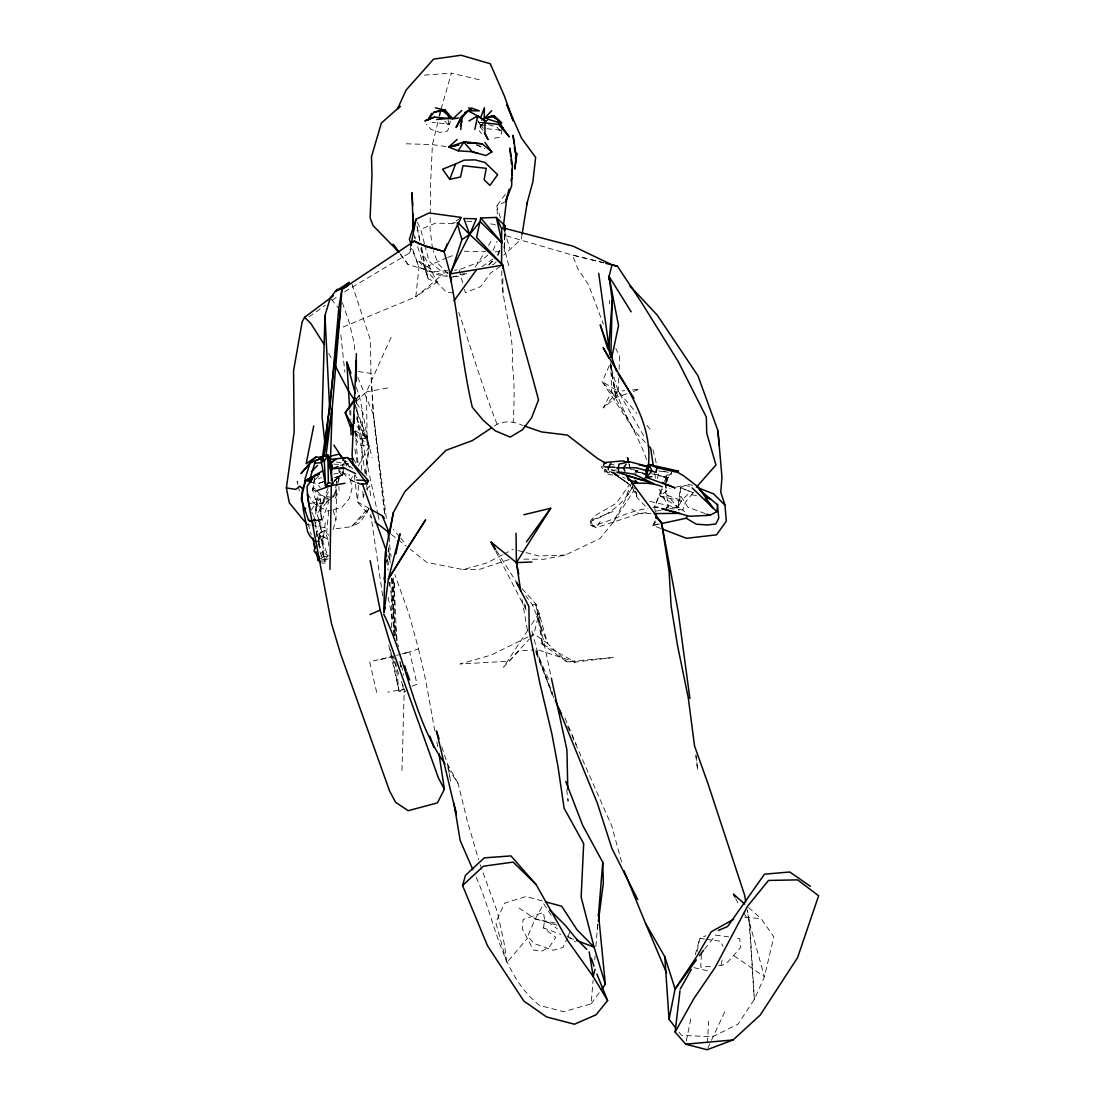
<?xml version="1.0" encoding="UTF-8"?>
<svg xmlns="http://www.w3.org/2000/svg" width="1105" height="1105" viewBox="0 0 1105 1105"><rect width="100%" height="100%" fill="white"/><g stroke="black" fill="none" stroke-linecap="round" stroke-linejoin="round"><path stroke-width="0.75" stroke-dasharray="5 3.75" d="M393.712 635.513L393.421 575.608M325.298 522.693L322.218 546.298L321.514 537.693L327.757 556.036L324.787 559.917C316.914 553.122 319.98 542.445 319.442 533.494L316.679 531.74M508.783 265.642L504.198 247.368L505.151 229.37M361.542 470.205L362.758 412.414L359.263 395.355L356.307 387.441M333.088 529.557L335.961 519.709L336.707 487.471M336.749 485.813L336.915 479.183L336.473 482.388M391.419 627.709L392.026 578.205M401.958 770.406L404.25 689.147L387.731 692.117M310.091 503.714L316.596 501.698L320.505 499.046L320.16 508.507L321.458 519.364L316.569 533.618L316.942 537.817M618.745 377.855L618.206 391.239L615.899 397.607L603.22 407.897L611.7 391.75L610.706 362.399L602.239 381.736L634.961 431.364L646.19 443.312M619.09 369.498L619.629 356.128L615.761 348.545M338.655 481.67L339.111 471.393M666.094 481.628L666.315 476.697L664.464 481.435M358.448 485.385L357.578 502.029L371.75 518.024M504.571 239.26L505.096 229.301M504.198 247.368L505.026 232.768L503.037 227.892M701.413 954.471L700.708 967.179L712.311 966.171M707.421 1043.037L708.636 1021.227M311.182 510.289L316.596 501.698L315.685 514.226L317.577 494.17M597.695 924.609L597.28 929.664L597.929 924.664M476.2 877.356C495.744 920.686 500.234 973.767 539.502 1005.412L563.661 1011.683L591.134 1003.865L593.095 980.259M594.766 960.024L595.112 955.687M595.885 946.529L597.667 924.733M326.583 533.453L328.71 510.413M366.169 475.385L368.96 446.531L362.758 412.414L356.142 402.552M334.097 481.02L342.177 475.012L342.619 470.537M342.771 469.045L343.213 464.57L340.078 464.432M692.78 485.316L687.876 484.363L680.335 487.581L677.945 507.692L678.981 510.538M362.758 491.421L363.352 497.83L363.752 494.626M316.002 528.439L315.464 523.687L321.458 519.364L320.809 512.168L316.596 501.698L315.602 509.129L318.682 519.336L315.602 522.568L313.309 519.585M386.681 562.1L387.137 558.702M388.062 551.878L388.518 548.467M389.43 541.657L389.885 538.245M543.536 927.869L544.654 919.54L543.384 912.44L523.121 919.512L522.278 928.78L533.466 950.093L541.933 951.073L549.365 946.999L555.774 937.385L543.536 927.869L560.912 934.499M332.743 495.855L334.912 493.604L336.252 483.99M365.244 473.451L368.96 446.531L367.122 437.967L356.473 409.706M312.743 490.62L314.87 476.02L312.743 490.62L315.243 499.073L320.091 503.839L326.224 502.582L331.376 498.341M450.274 120.998L449.818 124.092L432.055 122.406M657.586 478.603L658.29 474.017M522.099 234.177L521.284 239.177L503.714 255.131M344.608 291.734L409.527 252.99L410.95 245.186M665.569 483.852L666.66 477.913L671.743 472.526L663.787 477.236L653.317 473.285M317.895 546.768L320.975 523.646L328.682 501.974M697.158 951.405L699.741 938.38L705.929 935.742M680.335 487.581L680.404 495.496L677.945 507.692L672.862 508.48M722.145 959.983L721.206 964.693L718.595 966.695M363.352 497.83L364.015 494.612M389.457 585.595L390.148 582.252M686.329 1040.938L691.26 1016.669M437.87 122.13L432.428 144.617L430.646 181.828L430.066 229.067L432.594 249.399M522.113 588.675L535.745 603.855L539.019 613.109L533.95 634.008L530.58 637.696M695.307 954.734L699.741 938.38L704.479 939.029M334.912 493.604L337.481 484.142M337.909 482.567L340.492 473.106L338.655 470.357M441.047 109.243L451.393 73.123L482.678 80.555M483.507 128.332L480.205 124.754L481.2 121.44M692.987 493.092L685.335 502.223L682.876 509.93L685.224 512.402M666.591 482.167L668.028 477.747L671.785 473.644M655.293 511.767L654.657 506.725L662.102 489.46M665.251 479.888L666.315 476.697M317.467 519.626L318.986 521.09L323.503 537.679L319.442 542.417L318.475 538.453L320.892 531.726M635.168 475.371L637.074 470.412L633.883 469.432M327.923 488.493L320.16 508.507L328.434 491.836M661.398 489.335L654.657 506.725L659.63 507.292M499.888 250.918L498.134 255.296L494.087 258.142M666.177 482.319L668.028 477.747L651.605 473.755M409.527 252.99L411.972 247.05L418.975 267.217L415.812 296.831L340.105 328.254M626.687 494.93L631.217 484.114M551.188 915.299L543.674 903.78L535.248 918.877L527.817 936.184L533.936 943.449L553.039 950.3L563.136 947.33L567.335 937.91M568.039 936.349L570.125 931.639M391.115 337.274L366.459 391.861L354.097 403.422M492.982 250.531L497.07 241.47M448.064 119.906L449.5 126.467L447.401 131.108L439.818 132.365L431.171 129.506L426.544 124.188M483.368 123.608L480.951 125.79L478.852 130.431L481.628 133.608M501.09 129.423L501.822 132.697L499.722 137.338L492.126 138.595M497.512 254.841L500.33 248.611M707.78 1048.189L725.985 1009.183M317.522 541.726L319.663 537.21M660.859 528.508L652.834 525.455L656.163 518.494M696.385 495.579L688.249 494.128L681.661 500.372L677.945 507.692L666.301 507.499M633.856 483.728L613.303 522.085L600.043 538.549L565.373 555.028L543.674 559.282L522.223 559.116M350.078 481.048L353.365 475.053M358.282 466.048L368.96 446.531L356.307 409.803M488.59 245.559L492.775 238.128M335.064 498.203L339.125 491.076L338.89 486.38M368.587 509.322L367.081 511.877L351.611 526.643L332.826 529.171M369.015 508.369L360.451 522.195L351.611 526.643L368.255 507.955M477.83 120.445L480.205 124.754L481.821 122.254M600.264 521.546L596.341 527.624L589.448 524.626L590.857 520.469L594.946 515.69L616.369 503.272L629.601 484.404M475.205 267.175L484.404 253.004M527.831 630.168L503.604 667.144L529.461 638.911M531.56 624.491L539.019 613.109L547.597 643.442L566.589 661.715L575.166 662.116L613.62 657.489L566.589 661.715L540.456 642.93L575.166 662.116L537.541 649.657M613.303 522.085L633.745 490.882M334.981 477.595L342.177 475.012L343.434 473.161L343.296 468.009M591.134 1003.865L599.642 992.097M505.33 194.328L496.753 205.972L497.54 216.304M320.851 556.464L323.558 552.79L323.309 547.528L319.442 533.494L324.746 530.372L328.71 535.303M632.571 486.78C623.8 503.742 609.394 514.226 591.866 520.883L589.448 524.626L596.341 527.624L638.952 513.715L649.132 512.14M341.915 466.061L345.547 461.255L350.119 468.037M320.533 553.729L325.105 549.613M704.548 949.085L715.75 935.106L728.582 936.86M718.927 965.59L722.242 965.3L728.112 961.668L740.764 947.427L739.687 938.753L734.936 937.91M356.031 399.361L359.263 395.355L356.183 396.847M659.519 524.005L652.834 525.455L655.956 521.615M666.343 508.811L668.415 506.256L665.735 489.846M356.1 399.154L359.263 395.355M542.196 900.934L525.966 896.514L504.626 903.13L495.8 922.44L506.781 962.787L526.836 938.918M317.853 512.679L328.696 500.137M603.22 407.897L618.206 391.239L624.767 390.631M366.598 489.308L369.498 486.214L371.018 499.308M488.852 264.772L493.396 259.993M328.599 500.109L326.224 502.582L328.392 500.33M488.935 264.813L495.827 257.672M666.191 508.48L668.415 506.256L658.207 487.581M318.696 476.034L315.022 479.584L321.375 477.622M388.78 645.21L399.016 691.136L403.684 692.89L406.737 689.948M315.906 536.795L319.442 533.494L327.95 539.53L328.82 545.884M634.919 472.429L637.074 470.412L635.209 472.125M332.937 482.747L343.434 473.161L339.373 470.841M496.186 261.968L493.686 264.247L490.454 265.269M487.913 254.965L480.302 261.636L459.155 269.786L454.238 270.186M447.497 276.112L440.978 275.891L415.812 296.831L440.273 279.841M332.674 497.278L336.542 494.101L332.481 496.974M334.042 480.537L343.434 473.161M669.602 508.424L682.876 509.93L659.989 495.841L670.141 488.369M308.986 316.873L325.326 305.187M332.135 300.311L338.931 295.436M484.46 122.862L478.879 122.324L482.885 119.478M481.946 266.706L492.733 259.095M424.458 243.722L420.715 229.343L435.757 223.03L452.304 223.693L459.998 218.32M310.477 520.607L321.458 519.364L314.165 519.143L314.041 519.972L318.986 521.09L321.458 519.364L320.505 499.046M500.413 266.402L490.731 272.866L480.647 286.596L465.343 292.618L464.459 289.358M494.349 426.005C502.637 420.052 513.853 421.24 522.665 425.425M321.03 558.287L323.917 556.423L323.558 552.79L328.668 555.926M452.304 223.693L455.232 222.146M502.513 554.821L487.25 562.804L463.202 569.628L426.875 562.376L410.328 549.282M504.046 554.019L513.19 549.226M320.091 503.839L328.392 499.598M527.859 637.019L491.242 655.058L460.177 663.967L509.143 661.232L518.798 650.928L534.129 649.892M529.378 636.259L533.95 634.008L547.597 643.442L532.651 605.057L525.787 595.83M505.717 201.58L496.753 205.972L500.758 218.983M453.437 292.452L446.627 292.355L437.304 282.797L428.174 278.902L424.859 267.576L446.102 258.059M320.505 560.801L325.768 561.285L325.699 563.025L324.635 560.387L329.912 558.066M613.054 511.505L590.857 520.469L592.542 525.704C611.521 521.229 628.427 510.924 647.972 508.466M466.738 273.446L458.92 276.471L449.127 276.153M532.651 605.057L535.745 603.855L551.008 676.536M412.234 686.122L417.027 684.299L409.637 651.867L418.505 648.773L408.767 613.344L394.844 574.503M392.676 658.207L399.016 691.136L404.25 689.147M447.622 257.479L455.163 254.647M323.572 481.656L317.37 483.88L311.486 482.139M334.414 477.788L342.177 475.012M323.779 481.587L317.37 483.88L320.132 487.554M626.936 393.712L615.899 397.607L602.239 381.736L618.206 391.239L636.963 413.519M633.248 391.474L639.56 389.25L631.342 390.01M509.115 559.544L479.308 569.42L463.202 569.628M451.641 277.396L464.583 273.349M480.205 124.754L483.037 123.871M652.834 525.455L659.409 523.563M338.185 476.448L346.487 474.156L342.481 472.816L333.6 474.031M401.792 653.994L409.637 651.867L396.626 655.348M376.681 692.393L369.705 661.798L394.996 655.776M380.355 659.685L392.372 656.55L399.154 675.183M331.928 509.93L327.066 511.076L314.207 503.618L307.439 493.631M333.544 509.557L341.652 507.651L349.401 498.493L352.26 487.346L348.904 474.294M340.188 465.26L343.213 464.57L350.644 466.697L352.909 469.086M676.177 487.029L683.733 485.371L690.073 486.283M327.757 556.036L324.359 556.782L319.566 554.959M609.09 471.2L611.963 472.401L616.48 471.545M387.593 388.007L366.459 391.861L367.122 437.967L372.04 457.539M480.951 125.79L487.029 124.782M655.914 511.09L660.997 510.317M668.028 477.747L663.787 477.236M355.188 432.746L358.241 438.906L367.122 437.967L352.896 421.558M637.336 472.691L640.417 472.401M448.105 272.617L443.312 273.018L429.044 261.305L424.873 245.324M447.691 270.697L434.583 271.747L417.787 260.145L437.304 282.797L419.361 245.987M424.417 75.126L451.393 73.123M616.549 470.164L610.098 470.136L611.963 472.401L615.319 472.166M495.095 251.802L499.571 251.622M565.373 555.028L538.826 556.008L526.008 552.624M665.182 471.586L655.306 470.979M464.238 251.249L485.62 251.609M315.243 499.073L328.157 498.908M650.928 513.604L638.952 513.715L631.798 509.143M466.738 221.442L471.752 221.47M652.986 507.278L659.644 507.388M321.182 562.998L325.353 563.108M406.212 143.788L432.428 144.617L447.608 146.799M333.793 464.141L338.503 464.362M478.879 122.324L485.233 122.779M500.524 130.114L485.054 128.539M603.883 466.918L601.258 466.711L603.786 470.44L607.791 472.498L616.259 473.879M744.729 917.274L761.055 918.587L773.832 936.778L764.453 976.779L754.328 999.445L738.043 1024.128L712.366 1036.849L681.509 1035.302L678.387 1031.297M668.442 472.249L658.608 470.868M347.246 461.531L338.959 459.832M606.217 470.012L604.09 469.736L605.595 473.769L616.756 475.813L628.648 483.783L615.665 474.708L635.555 488.949M490.51 223.914L494.667 224.467L498.631 227.713M706.067 939.25L720.308 941.211L723.015 946.391M358.31 371.542L370.949 373.393L373.49 414.624L384.692 513.452M356.404 418.118L368.96 446.531L358.945 444.859L355.271 437.276M609.2 464.045L615.872 465.219M336.362 462.014L348.641 464.211L345.119 460.412M307.107 524.488L310.325 525.068M311.928 525.358L328.005 528.287M331.721 497.526L318.364 494.819L310.298 486.241M519.046 908.02L535.248 918.877L555.207 923.089M649.878 501.421L677.945 507.692L661.923 488.783M693.954 967.662L710.432 971.364M535.248 918.877L557.044 925.175M603.813 262.797L572.542 255.075L504.419 235.324M604.131 262.921L572.542 255.075L577.722 268.543L588.371 284.51L603.399 324.235M659.989 495.841L685.335 502.223M517.996 550.497L524.405 552.196M320.27 558.688L324.787 559.917L322.467 551.285L317.839 541.795M611.093 469.694L614.366 470.647M400.438 254.302L408.104 264.551L446.807 275.974M488.548 124.534L497.195 127.393L501.822 132.697M632.903 469.39L639.022 471.531M667.24 495.344L681.661 500.372M328.24 498.355L322.108 496.214L316.582 490.551M640.32 472.664L631.273 469.39M705.225 513.59L687.945 507.25L680.404 495.496M568.813 937.51L575.139 939.913M693.47 492.747L680.832 487.816L693.084 492.664M440.978 275.891L418.975 267.217L411.958 248.929M342.481 472.816L351.21 480.344L354.277 481.587M318.986 521.09L314.165 519.143L315.464 523.687M616.756 475.813L611.963 472.401L625.195 478.285M476.283 144.852L484.75 148.692M351.21 480.344L355.492 482.291M476.738 144.727L484.308 148.319M319.828 535.58L327.95 539.53L324.746 530.372M369.18 508.48L357.578 502.029L354.304 475.191M355.299 430.84L367.122 437.967M611.963 472.401L628.648 483.783M734.024 955.811L764.453 976.779L749.135 921.584L747.146 910.009M547.845 921.915L557.5 928.904M567.155 935.894L575.429 941.888M391.322 534.433L396.75 538.674M398.104 539.737L406.253 546.105M748.513 907.454L761.055 918.587M448.008 273.709L438.326 263.874L433.16 250.849M354.484 431.834L368.96 446.531M313.268 487.153L315.478 489.418M645.389 506.228L637.295 497.885L631.687 486.076M444.887 121.163L449.5 126.467M399.623 536.892L393.325 529.433M400.701 538.121L406.046 544.323M318.281 541.063L319.442 542.417M646.895 425.328L652.42 431.875M394.54 658.925L391.529 655.279L392.372 656.55L389.291 646.839M605.043 469.073L607.791 472.498M482.926 130.362L480.288 127.061L478.313 121.771M331.32 299.151L339.415 309.372M400.065 253.722L408.104 264.551M611.7 391.75L634.961 431.364M643.676 435.867L618.206 391.239L610.264 364.843L615.899 397.607L610.706 362.399M354.705 474.819L356.528 477.54M447.787 768.03L457.981 783.196L467.222 820.476L478.645 859.87M343.683 460.398L348.13 467.346M496.518 550.704L516.38 582.1M743.803 912.979L749.135 921.584L754.328 999.445L749.756 923.352L747.339 910.064M353.379 458.92L355.934 463.23M457.981 783.196L447.649 764.37L441.751 746.828M311.665 512.043L312.936 514.419M328.738 353.282L331.113 357.84M495.772 551.202L526.16 610.084L525.151 605.167M735.681 898.489L738.637 904.346M415.618 238.321L413.367 233.721L414.955 238.556M535.98 652.613L554.158 698.733M567.487 726.33L571.188 733.996M571.92 735.529L611.797 826.07L622.17 864.082M417.345 222.119L420.715 229.343M354.802 431.102L358.241 438.906M527.389 630.251L521.546 596.534M536.201 650.583L549.586 681.965M564.987 718.057L576.368 744.729M357.771 377.302L373.49 414.624L386.418 519.101M646.549 459.625C635.541 427.29 612.17 399.333 610.982 364.015M535.635 650.831L552.68 693.636M497.098 424.168C482.402 387.537 471.752 349.663 458.782 312.466M480.178 864.732L497.471 912.233L504.695 945.866L506.781 962.787M401.419 681.384L403.118 686.053M387.883 555.083L390.783 563.163M313.571 515.593L315.602 522.568M551.934 694.133L539.323 658.47L531.864 631.052M342.329 302.715L348.862 321.21L354.553 344.553L354.733 352.84M316.527 532.638L318.475 538.453M417.593 246.622L428.174 278.902L421.516 247.506M397.634 643.732L398.643 646.853M504.253 230.365L509.75 248.252M352.025 284.247L370.41 340.078L370.949 373.393L373.366 415.963L384.554 513.3M333.102 510.096L335.961 519.709M459.155 269.786L462.691 282.839M308.185 523.673L311.223 534.917M345.547 461.255L346.804 466.144M524.543 603.675L526.16 610.084M629.063 464.169L630.665 470.689M629.104 464.349L630.748 471.062M635.665 491.186L637.295 497.885L635.776 491.601M652.972 449.542L656.536 464.293M298.295 486.214L299.828 492.871M501.891 270.711C500.413 302.231 514.847 331.832 512.14 363.49C514.93 383.117 514.267 402.565 513.203 422.165M418.505 648.773L425.494 679.368L434.997 731.662M401.447 665.238L403.56 675.127M416.972 226.028L420.121 240.89M356.363 398.422L357.191 417.207L377.579 512.844M377.938 514.529L379.719 522.914M387.593 559.821L389.374 568.219M391.529 578.274L392.607 583.316L394.471 635.997M388.131 597.363L396.957 640.417M417.179 227.713L419.734 241M421.019 247.644L424.859 267.576M436.834 741.773L437.746 746.842M323.917 556.423L324.635 560.387M654.602 473.189L655.472 478.12M450.536 781.097L447.649 764.37L449.583 776.18M382.703 595.899L370.755 514.322M354.898 448.989L357.385 463.838M535.745 603.855L542.596 645.679L539.019 613.109M399.817 661.398L400.853 667.931M400.231 662.144L400.977 667.213M357.191 417.207L365.051 473.437M366.708 485.357L367.661 492.167M386.709 560.097L388.048 570.346M389.609 582.294L397.192 640.32M695.791 755.668L697.669 770.268L695.998 754.895M389.595 544.779L391.087 556.768M402.662 684.368L403.684 692.89M566.727 789.674L568.067 801.208L567.956 796.083M388.67 549.157L390.245 562.818L388.546 547.528M392.013 578.191L393.435 631.093M395.714 661.785L399.016 691.136M316.279 531.022L316.569 533.618M340.837 335.022L344.871 372.205M355.037 431.53L358.241 465.288M316.596 501.698L317.163 508.107M349.677 409.693L350.078 416.392M396.723 640.486L394.057 580.747L394.858 635.776M504.17 246.912L504.488 255.49M609.518 300.491L609.587 303.93M502.844 278.28L503.024 296.375M350.838 410.342L350.851 420.066M297.922 484.543L297.148 481.214L297.867 484.418"/><path stroke-width="1.5" d="M318.143 555.774L318.13 560.138L320.16 562.044M356.266 381.308L356.363 360.589M329.925 569.379L331.307 485.551L332.798 483.603L327.881 455.301L320.547 457.18L325.685 486.476L344.995 483.272M331.403 480.661L331.666 467.595L327.881 455.301L323.875 455.813L340.423 310.643L341.956 288.819L349.291 282.314L335.45 291.361L330.312 297.88L324.967 315.547L322.066 416.778L324.981 443.948M610.83 357.357L612.211 300.146L609.062 276.402L612.032 264.827L573.15 246.194L503.037 227.892L501.684 228.749L501.587 263.874L502.72 265.117C512.858 310.56 526.781 354.926 538.522 399.969L531.56 417.801L522.596 429.638L510.248 437.11L495.289 430.84L483.078 420.204L472.277 407.151C462.014 363.117 458.755 318.185 449.666 273.999L469.708 234.426L476.393 218.831L463.824 218.472L469.708 234.426L502.72 265.117L502.747 268.404M383.836 608.952L385.604 551.575L393.311 512.692L404.803 491.684L445.978 450.315L472.332 440.605L491.587 427.828M329.345 414.472L338.834 307.812L341.956 288.819M330.326 463.644L332.218 408.187L340.423 310.643M505.151 229.37L505.275 225.972L496.311 217.436L480.73 217.989L476.6 237.506L501.587 263.874M356.404 353.683L352.094 455.025L353.199 465.108M385.079 582.446L384.402 579.144L385.604 551.575L386.267 556.685M505.096 229.301L505.275 225.972M609.78 354.47L608.869 346.542L612.211 300.146M598.371 916.197L602.764 862.287L582.653 825.283L565.76 781.442M678.332 512.941L661.702 508.618L689.52 516.27L709.935 515.317L716.979 511.56L717.615 504.308M503.397 226.29L506.933 196.828M354.125 414.776L354.222 423.091M354.871 408.256L355.244 404.996M384.402 579.144L385.175 572.418M675.114 1032.07L693.981 998.423L715.115 967.483L747.477 906.307L768.528 880.436L797.644 879.884L818.625 895.796L797.548 957.676L760.254 1015.025L733.071 1039.957L707.048 1049.75L685.68 1044.17L675.114 1032.07L679.989 990.798M512.112 175.073L512.375 165.336L509.875 148.084L510.745 156.178M598.358 921.335L603.33 883.019L602.764 862.287M326.044 455.191L332.218 408.187L323.875 455.813M307.107 524.488L289.303 502.803L286.375 487.954L294.179 431.848L293.557 370.824L302.176 321.735L304.593 317.342L333.337 295.809M646.384 477.65L645.955 470.26L649.174 464.556L656.84 467.677L656.163 472.374L648.29 470.247L645.624 470.992L649.174 464.556L678.484 471.131L673.498 471.296M460.813 129.506L461.503 118.249L467.995 110.762L472.236 108.359L479.308 110.859L467.995 110.762L461.213 116.854L456.061 127.531L462.36 116.757M608.206 469.777L608.606 467.056L610.996 463.478M309.662 479.653L315.616 460.509L321.085 458.395L309.994 463.023L300.974 473.603L315.74 457.056L322.591 457.401M522.099 234.177L527.251 202.477L526.754 204.287L532.9 181.634L535.635 157.421L521.477 138.056L506.781 104.519L513.19 120.804L504.363 95.969L490.288 63.745L461.13 55.25L433.574 59.131L406.074 90.085L397.372 109.229L400.245 106.329L381.363 123.056L371.487 156.758L371.984 174.756L370.12 217.74L373.145 225.669L398.532 251.733M389.899 532.182L393.311 512.692M315.146 546.685L314.096 551.105L319.248 557.431M410.95 245.186L416.005 219.232L429.044 212.975L461.282 217.423L444.086 251.581L450.453 274.662L449.666 273.999L502.72 265.117M313.723 425.964L306.154 463.713L315.74 457.056M675.266 1027.305L669.036 1019.293L675.114 988.947L697.131 955.908L711.164 931.833L733.679 919.263M385.037 607.336L384.015 612.35L388.421 578.937L400.01 533.784L395.935 553.84M474.874 129.382L477.678 115.928L467.995 110.762M611.769 357.385L618.524 325.657L609.062 276.402L631.162 311.803M318.751 557.39L318.13 560.138L316.099 551.809M595.015 969.292L593.247 976.654L607.598 1000.55L596.065 1014.791L574.42 1024.225L546.602 1016.932L523.839 1001.047L487.526 945.811L462.553 885.506L465.481 875.298L484.308 857.853L510.952 855.905L536.091 884.525L568.122 941.225L593.247 976.654L589.214 951.875M439.417 115.707L440.577 110.887M510.966 180.958L511.767 177.781M603.579 465.385L604.311 462.553L622.875 460.882L627.764 462.387M509.143 189.148L505.717 201.58L511.684 185.75L512.112 169.134M309.994 463.023L304.966 479.238L305.519 482.429M450.978 273.073L461.89 239.619L457.166 223.03M416.005 219.232L409.375 239.246L411.502 245.462M481.089 116.467L484.391 107.682L484.225 118.525L494.639 116.205L501.808 122.973M449.749 179.328L455.605 163.941L464.1 160.142L475.081 159.88L485.012 162.49L497.664 174.701L489.888 185.419L484.114 179.687L486.241 168.333L462.967 165.681L460.536 176.993L449.749 179.328L442.539 169.245L455.605 163.941M661.191 523.646L686.246 518.217L687.117 515.994M460.371 125.846L461.945 121.978L461.503 118.249M411.516 242.064L414.416 241.125L425.701 246.498L444.086 251.581L447.401 243.639M357.343 482.83L360.41 484.073L367.04 483.81L368.49 480.716L350.575 460.826M438.934 753.596L444.39 789.246L437.442 802.879L408.159 810.697L395.59 802.271L389.623 791.083L340.741 654.34L331.403 623.151L308.185 501.2L306.969 486.683L314.386 475.592L322.563 470.923M680.183 989.155L691.316 969.43M331.666 467.595L332.356 466.407L327.881 455.301L324.276 461.268L325.685 486.476L328.365 482.678L327.881 455.301L328.447 460.343M431.641 113.47L428.022 119.727L424.9 120.901L434.527 117.102L451.351 118.774M523.88 514.737L550.691 508.259L516.422 562.611L520.773 591.437M458.188 150.805L463.81 142.062L482.181 143.843L491.863 151.924L485.938 155.543L472.249 151.744L458.188 150.805L448.685 147.02L457.152 139.451M355.271 398.173L345.243 412.731L350.299 426.613M526.45 541.851L550.691 508.259M601.534 989.486L605.319 984.265L598.509 914.401M453.989 300.85L476.559 269.744M625.996 464.418L623.469 467.912L616.424 467.898M696.426 959.831L675.114 988.947L664.809 956.737L645.527 923.338L623.98 870.699M699.465 955.659L703.54 950.355M646.522 466.863L648.483 464.28C652.779 420.674 623.717 383.532 603.164 347.564L608.855 358.02M461.807 110.514L452.746 118.953L445.177 110.113L441.627 109.878L433.851 112.309L428.022 119.727L434.527 117.102M461.89 239.619L469.708 234.426L480.109 221.511L502.264 243.28L496.311 217.436L501.684 228.749M352.937 402.952L345.243 412.731L352.039 424.859L353.103 434.472M696.412 487.208L715.943 464.984L706.703 433.022L706.357 417.165L678.18 361.432L641.66 302.701L617.433 266.222L612.032 264.827M337.384 289.165L335.45 291.361L347.509 286.181M491.725 110.735L484.225 118.525L491.67 115.956L494.639 116.205M311.348 471.807L317.48 465.426M644.837 478.161L642.806 480.247L626.424 475.523M316.762 541.574L314.082 540.718L309.524 535.442L307.494 531.256L303.474 510.317L305.684 508.12M462.553 885.506L483.396 866.21L513.121 862.107L536.091 884.525M484.57 122.517L488.189 119.23L499.653 122.862M330.298 463.879L336.086 458.796L347.73 457.539L367.04 483.81M329.318 464.059L336.086 458.796L329.442 459.542M341.556 289.648L414.416 241.125L419.127 243.791L444.086 251.581M468.921 120.956L477.678 115.928L484.998 120.335L484.929 133.097L488.037 139.603L484.391 133.001M464.791 112.613L472.236 108.359L468.534 107.986M312.812 476.877L305.56 480.344L302.411 490.109L301.292 499.391L308.585 520.303L312.107 521.491M319.304 473.921L305.56 480.344L301.789 496.159L303.474 510.317M369.968 614.546L380.203 610.126L370.161 560.705M718.319 930.479L727.601 926.529L764.494 874.179L789.757 871.997L810.407 886.321M331.762 468.921L338.019 466.545M315.712 491.09L331.307 485.551M458.741 144.976L448.685 147.02L463.81 142.062L482.181 143.843M314.386 475.592L319.262 474.294M338.793 469.073L343.669 467.774L355.769 473.658M329.331 456.448L339.235 454.1L343.448 458.865M448.685 147.02L458.133 145.017M467.581 143.028L470.73 142.352M433.851 112.309L445.177 110.113L435.453 107.862M454.266 118.691L458.81 117.876M651.826 476.559L646.273 477.36L649.174 464.556L651.95 471.089L646.273 477.36L675.127 487.927L666.937 484.432M631.59 483.41C641.812 483.051 652.737 482.484 662.392 486.794M436.724 119.492L448.561 118.415M685.68 1044.17L733.071 1039.957M330.312 468.934L343.669 467.774M311.872 479.846L305.56 480.344L311.486 482.139M314.607 463.161L321.389 462.733M531.906 561.989L516.422 562.611L491.09 542.141L494.985 549.682M654.353 513.576L680.003 513.369M485.855 123L498.617 124.437L509.295 136.882L501.822 126.592L502.941 128.456L498.535 120.086L491.67 115.956M356.68 480.026L368.49 480.716M614.919 467.263L604.559 466.863M341.404 458.326L344.829 458.506M348.255 458.672L353.379 458.92M286.375 487.954L295.836 489.363L299.911 486.186L303.143 489.377M656.84 467.677L678.152 472.553L684.175 476.2L698.167 486.987L712.946 507.886L716.979 511.56M328.365 482.678L332.798 483.603M638.925 464.735L648.773 467.07M605.802 263.335L617.433 266.222M649.436 466.89L629.491 461.724L618.993 464.1L618.261 467.968L618.676 471.946L633.952 474.086L653.856 483.741L616.839 472.139M311.638 521.132L308.585 520.303L312.798 521.671M545.442 901.818L561.685 906.224L576.907 929.623L594.103 947.151L605.319 984.265M478.161 153.54L472.249 151.744L463.81 142.062M524.24 425.964L541.574 431.931L567.404 435.066L597.101 458.174L606.01 463.451M646.77 470.647L635.983 467.705L623.469 467.912L624.891 471.172M706.799 514.157L709.935 515.317M662.461 529.115L686.509 538.301L716.565 534.834L726.317 521.132L725.004 505.178L720.75 492.195L721.979 477.291L717.918 430.619L697.932 375.728L657.309 315.215L629.712 285.643M576.727 940.521L594.103 947.151L581.147 897.177L583.675 843.626L564.102 808.197L557.928 766.152L551.878 733.9L539.82 683.001L529.254 631.217L528.881 606.396L516.422 582.349L518.217 585.111M697.973 487.802L713.526 493.811L725.004 505.178M706.288 497.278L710.791 499.239L717.435 504.695L718.775 518.162L715.764 524.005L707.559 524.958L696.343 524.212L686.246 518.217M628.137 479.598L637.502 482.678L635.237 480.233M641.812 472.774L646.259 474.846M662.599 482.457L665.569 483.852L665.956 487.927M370.631 509.281L382.247 515.745L384.264 518.231M441.627 109.878L452.746 118.953M477.678 115.928L484.101 120.652M493.217 116.522L497.899 120.017L500.385 125.915M375.023 521.726L389.968 533.384M442.718 109.865L447.857 113.939L449.307 118.18M699.037 489.391L710.791 499.239M744.756 904.111L733.471 894.083L734.949 897.011M692.131 487.885L712.946 507.886L705.197 498.963M304.593 317.342L310.767 323.392L323.972 344.166M549.641 909.733L565.18 925.189L575.926 938.338L586.796 949.416M457.884 222.561L469.708 234.426M655.79 516.933L661.563 522.886L678.208 611.797L689.893 698.484M648.428 445.702L650.679 448.091L653.138 464.956M322.329 461.752L320.547 457.18L324.276 461.268L322.619 456.185L329.594 407.607L324.967 315.547M480.73 217.989L502.264 243.28M399.057 252.368L393.021 244.233L396.612 249.178M484.929 142.365L491.863 151.924M355.188 401.129L348.572 391.267L335.077 365.437M383.684 614.021C407.607 662.503 413.09 719.493 445.011 763.886M618.151 373.877L633.994 398.27M333.903 445.108L342.799 459.003M491.09 542.141L495.606 549.268M328.406 459.404L332.356 466.407M444.39 789.246L438.436 778.044L389.54 641.301L380.203 610.126M637.682 899.498L611.963 848.543L597.432 803.418L555.207 699.976M558.591 707.932L561.561 714.065M628.883 480.164L626.784 475.744L661.563 522.886L669.133 571.603L671.053 605.733L677.448 645.058L688.291 697.959L694.534 745.916L708.25 784.467L744.604 895.119L745.737 901.735M320.547 457.18L322.384 461.407M472.843 869.649L460.122 840.353L454.031 803.197M645.527 923.338L666.536 972.87M382.247 515.745L389.609 533.798M596.907 973.988L607.598 1000.55M447.635 114.091L449.224 118.235M349.581 408.021L346.832 362.122L350.976 373.2M498.535 120.086L500.662 125.942M406.723 671.923L409.637 679.989M362.371 483.852L386.142 550.221M429.886 736.151L433.906 747.339M309.911 508.894L307.287 494.377M616.645 371.252L600.25 324.829L607.819 349.042M439.086 738.858L436.406 730.902L456.31 814.565L455.149 807.879M591.327 958.215L593.965 966.129M404.637 665.624L406.143 670.307M312.453 522.209L313.226 524.847M346.832 362.122L355.285 393.532M628.662 462.539L627.46 457.65L628.69 462.677M314.069 543.494L315.284 548.481M551.367 678.208L566.934 749.908L567.804 789.246M449.666 273.999L451.337 282.051M518.77 574.075L516.422 562.611L516.049 533.301M450.757 276.333L451.379 279.662M312.922 537.983L314.69 547.762M598.703 273.267L608.869 346.542M655.514 513.452L656.163 518.494M387.91 531.077L388.753 537.928M328.834 463.713L329.207 467.07M514.005 143.761L513.079 135.335L516.159 155.446L514.916 169.079L516.726 153.181L516.007 162.283L515.455 157.228M514.364 147.117L514.916 152.172M511.076 159.424L511.601 164.272M717.918 430.619L719.175 445.177M664.809 956.737L669.036 1019.293M350.575 424.776L351.183 434.818M413.201 228.583L411.985 192.657L412.731 205.475M412.925 213.776L413.256 228.735M609.062 276.402L609.131 279.841M610.513 352.081L610.609 357.247M408.56 546.202L388.421 578.937L425.605 519.861L408.56 546.202"/></g></svg>
